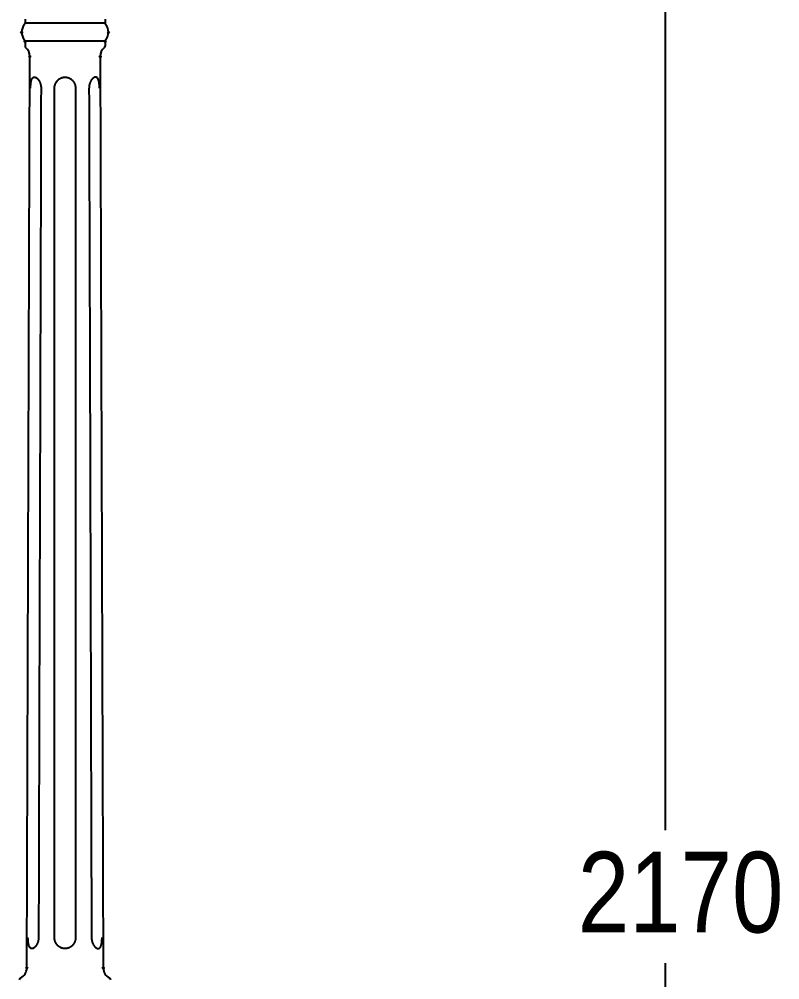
# Model space of a CAD drawing. Extents: x 0 to 129, y 0 to 366.
# Drawn here: x 43.1 to 129.3, y 170.7 to 279.5 of the extents above; entities that cross this region are included whole.
import ezdxf

# ---------------------------------------------------------------- set-up
doc = ezdxf.new("R2010")
doc.units = 0
doc.layers.add('LIVELLO_1', color=160, linetype='Continuous')
doc.styles.add('STD', font='txt')

# ---------------------------------------------------------------- blocks, each defined once
blk = doc.blocks.new('AI9-BLK1')
at = {"layer": 'LIVELLO_1', "color": 7}
for p, q in [((51.87, 159.98), (51.87, 4.19)), ((-20.63, 96.09), (-20.63, 95.63)), ((-11.57, 96.09), (-11.57, 95.63)), ((-11.57, 95.63), (-20.63, 95.63)), ((-11.57, 93.59), (-20.63, 93.59)), ((-20.63, 93.59), (-20.63, 93.03)), ((-11.57, 93.59), (-11.57, 93.03)), ((-20.43, -11.42), (-20.09, 91.88)), ((-12.11, 91.88), (-11.77, -11.42)), ((51.87, -10.86), (51.79, -160.39))]:
    blk.add_line(p, q, dxfattribs=at)
for centre, radius in [((-20.09, 91.84), 0.0699), ((-20.43, -11.42), 0.0731)]:
    blk.add_circle(centre, radius, dxfattribs=at)
for centre, major_axis, ratio in [((-21.02, 94.61), (0.071, 0), 0.975973), ((-20.63, 93.59), (0.0037, -0.0737), 0.976572), ((-11.57, 93.59), (0.0016, -0.0737), 0.977563), ((-11.18, 94.61), (0.071, 0), 0.976501), ((-12.11, 91.84), (0.071, 0), 0.97603), ((-11.77, -11.42), (0.0006, -0.0737), 0.977771)]:
    blk.add_ellipse(centre, major_axis=major_axis, ratio=ratio, dxfattribs=at)
for points in [[(-20.69, 95.48), (-21.13, 94.99), (-21.13, 94.24), (-20.69, 93.75)], [(-20.69, 95.48), (-20.65, 95.52), (-20.63, 95.58), (-20.63, 95.63)], [(-11.57, 95.63), (-11.57, 95.58), (-11.55, 95.52), (-11.51, 95.48)], [(-11.51, 93.75), (-11.07, 94.24), (-11.07, 94.99), (-11.51, 95.48)], [(-20.63, 93.59), (-20.63, 93.65), (-20.65, 93.7), (-20.69, 93.75)], [(-11.51, 93.75), (-11.55, 93.7), (-11.57, 93.65), (-11.57, 93.59)], [(-20.63, 93.03), (-20.63, 92.95), (-20.6, 92.89), (-20.55, 92.85)], [(-20.09, 91.88), (-20.09, 92.26), (-20.26, 92.61), (-20.55, 92.85)], [(-11.66, 92.85), (-11.94, 92.61), (-12.11, 92.26), (-12.11, 91.88)], [(-11.66, 92.85), (-11.6, 92.89), (-11.57, 92.95), (-11.57, 93.03)], [(-21.15, -12.54), (-20.72, -12.34), (-20.44, -11.9), (-20.43, -11.42)], [(-11.77, -11.42), (-11.77, -11.9), (-11.49, -12.34), (-11.05, -12.54)], [(-21.15, -12.54), (-21.24, -12.58), (-21.29, -12.66), (-21.29, -12.75)], [(-10.91, -12.75), (-10.91, -12.66), (-10.97, -12.58), (-11.05, -12.54)]]:
    blk.add_open_spline(points, degree=3, dxfattribs=at)
for points, knots in [([(-20.01, 88.26), (-20, 88.3), (-20, 88.35), (-20, 88.4), (-20, 88.44), (-20, 88.49), (-20, 88.53), (-20, 88.56), (-19.99, 88.59), (-19.99, 88.62), (-19.99, 88.65), (-19.99, 88.69), (-19.98, 88.72), (-19.98, 88.74), (-19.98, 88.77), (-19.98, 88.79), (-19.97, 88.8), (-19.97, 88.83), (-19.97, 88.85), (-19.97, 88.87), (-19.96, 88.89), (-19.96, 88.92), (-19.96, 88.94), (-19.95, 88.96), (-19.95, 88.98), (-19.95, 89), (-19.94, 89.02), (-19.94, 89.04), (-19.93, 89.06), (-19.93, 89.08), (-19.92, 89.1), (-19.92, 89.12), (-19.91, 89.14), (-19.91, 89.16), (-19.9, 89.17), (-19.9, 89.19), (-19.89, 89.21), (-19.89, 89.22), (-19.88, 89.24), (-19.88, 89.25), (-19.87, 89.27), (-19.86, 89.28), (-19.86, 89.3), (-19.85, 89.31), (-19.84, 89.32), (-19.84, 89.34), (-19.83, 89.35), (-19.82, 89.36), (-19.81, 89.37), (-19.81, 89.38), (-19.8, 89.39), (-19.79, 89.4), (-19.79, 89.41), (-19.78, 89.42), (-19.77, 89.43), (-19.76, 89.44), (-19.75, 89.44), (-19.75, 89.45), (-19.74, 89.46), (-19.73, 89.46), (-19.72, 89.47), (-19.71, 89.47), (-19.71, 89.48), (-19.7, 89.49), (-19.69, 89.49), (-19.68, 89.5), (-19.67, 89.5), (-19.66, 89.51), (-19.65, 89.51), (-19.64, 89.51), (-19.64, 89.52), (-19.63, 89.52), (-19.62, 89.52), (-19.61, 89.52), (-19.6, 89.52), (-19.59, 89.52), (-19.59, 89.52), (-19.56, 89.52), (-19.56, 89.52), (-19.56, 89.52), (-19.53, 89.52), (-19.53, 89.52), (-19.52, 89.52), (-19.51, 89.52), (-19.5, 89.52), (-19.49, 89.52), (-19.48, 89.51), (-19.47, 89.51), (-19.46, 89.51), (-19.45, 89.5), (-19.44, 89.5), (-19.43, 89.5), (-19.42, 89.49), (-19.41, 89.48), (-19.4, 89.48), (-19.39, 89.47), (-19.38, 89.47), (-19.37, 89.46), (-19.35, 89.46), (-19.34, 89.45), (-19.33, 89.44), (-19.32, 89.44), (-19.31, 89.43), (-19.3, 89.42), (-19.29, 89.41), (-19.28, 89.4), (-19.26, 89.39), (-19.25, 89.38), (-19.24, 89.37), (-19.23, 89.36), (-19.22, 89.35), (-19.21, 89.34), (-19.19, 89.32), (-19.18, 89.31), (-19.17, 89.3), (-19.16, 89.28), (-19.15, 89.27), (-19.14, 89.26), (-19.12, 89.24), (-19.11, 89.22), (-19.1, 89.21), (-19.09, 89.19), (-19.08, 89.17), (-19.07, 89.16), (-19.05, 89.14), (-19.04, 89.12), (-19.03, 89.1), (-19.02, 89.08), (-19.01, 89.06), (-19, 89.04), (-18.99, 89.02), (-18.98, 89), (-18.97, 88.98), (-18.96, 88.96), (-18.95, 88.94), (-18.94, 88.92), (-18.93, 88.89), (-18.92, 88.87), (-18.92, 88.85), (-18.91, 88.83), (-18.9, 88.81), (-18.9, 88.79), (-18.89, 88.77), (-18.88, 88.74), (-18.88, 88.72), (-18.87, 88.69), (-18.86, 88.66), (-18.85, 88.63), (-18.85, 88.59), (-18.84, 88.56), (-18.84, 88.53), (-18.83, 88.49), (-18.82, 88.44), (-18.82, 88.4), (-18.82, 88.35), (-18.82, 88.31), (-18.82, 88.26)], [0, 0, 0, 0, 1, 1, 1, 2, 2, 2, 3, 3, 3, 4, 4, 4, 5, 5, 5, 6, 6, 6, 7, 7, 7, 8, 8, 8, 9, 9, 9, 10, 10, 10, 11, 11, 11, 12, 12, 12, 13, 13, 13, 14, 14, 14, 15, 15, 15, 16, 16, 16, 17, 17, 17, 18, 18, 18, 19, 19, 19, 20, 20, 20, 21, 21, 21, 22, 22, 22, 23, 23, 23, 24, 24, 24, 25, 25, 25, 26, 26, 26, 27, 27, 27, 28, 28, 28, 29, 29, 29, 30, 30, 30, 31, 31, 31, 32, 32, 32, 33, 33, 33, 34, 34, 34, 35, 35, 35, 36, 36, 36, 37, 37, 37, 38, 38, 38, 39, 39, 39, 40, 40, 40, 41, 41, 41, 42, 42, 42, 43, 43, 43, 44, 44, 44, 45, 45, 45, 46, 46, 46, 47, 47, 47, 48, 48, 48, 49, 49, 49, 50, 50, 50, 51, 51, 51, 52, 52, 52, 52]), ([(-17.29, 88.26), (-17.29, 88.3), (-17.29, 88.35), (-17.29, 88.39), (-17.28, 88.43), (-17.27, 88.47), (-17.27, 88.51), (-17.26, 88.54), (-17.25, 88.57), (-17.25, 88.61), (-17.23, 88.63), (-17.23, 88.67), (-17.22, 88.69), (-17.21, 88.71), (-17.2, 88.74), (-17.2, 88.75), (-17.19, 88.78), (-17.18, 88.8), (-17.17, 88.82), (-17.16, 88.83), (-17.15, 88.86), (-17.14, 88.88), (-17.13, 88.9), (-17.11, 88.92), (-17.11, 88.94), (-17.09, 88.96), (-17.08, 88.98), (-17.07, 89), (-17.05, 89.02), (-17.04, 89.04), (-17.03, 89.06), (-17.01, 89.07), (-17, 89.09), (-16.99, 89.11), (-16.97, 89.13), (-16.96, 89.14), (-16.94, 89.16), (-16.93, 89.18), (-16.91, 89.19), (-16.89, 89.21), (-16.87, 89.22), (-16.86, 89.24), (-16.84, 89.25), (-16.83, 89.27), (-16.81, 89.28), (-16.79, 89.29), (-16.78, 89.31), (-16.76, 89.32), (-16.74, 89.33), (-16.72, 89.34), (-16.7, 89.35), (-16.68, 89.36), (-16.67, 89.37), (-16.65, 89.38), (-16.63, 89.39), (-16.62, 89.4), (-16.6, 89.41), (-16.58, 89.42), (-16.56, 89.43), (-16.55, 89.43), (-16.53, 89.44), (-16.51, 89.45), (-16.5, 89.45), (-16.48, 89.46), (-16.46, 89.47), (-16.44, 89.47), (-16.43, 89.47), (-16.41, 89.48), (-16.39, 89.49), (-16.36, 89.49), (-16.34, 89.5), (-16.32, 89.5), (-16.29, 89.51), (-16.26, 89.51), (-16.23, 89.52), (-16.2, 89.52), (-16.17, 89.52), (-16.13, 89.52), (-16.1, 89.52), (-16.07, 89.52), (-16.03, 89.52), (-16, 89.52), (-15.97, 89.52), (-15.94, 89.52), (-15.91, 89.51), (-15.89, 89.5), (-15.86, 89.5), (-15.84, 89.49), (-15.82, 89.49), (-15.79, 89.48), (-15.77, 89.47), (-15.75, 89.47), (-15.74, 89.47), (-15.72, 89.46), (-15.71, 89.45), (-15.69, 89.45), (-15.67, 89.44), (-15.66, 89.43), (-15.64, 89.43), (-15.62, 89.42), (-15.6, 89.41), (-15.59, 89.4), (-15.57, 89.39), (-15.55, 89.38), (-15.53, 89.37), (-15.52, 89.36), (-15.5, 89.35), (-15.48, 89.34), (-15.46, 89.33), (-15.45, 89.32), (-15.43, 89.31), (-15.41, 89.29), (-15.4, 89.28), (-15.38, 89.27), (-15.36, 89.25), (-15.34, 89.24), (-15.33, 89.22), (-15.31, 89.21), (-15.3, 89.19), (-15.28, 89.18), (-15.26, 89.16), (-15.25, 89.14), (-15.24, 89.13), (-15.22, 89.11), (-15.2, 89.09), (-15.19, 89.07), (-15.18, 89.06), (-15.16, 89.04), (-15.15, 89.02), (-15.13, 89), (-15.12, 88.98), (-15.11, 88.96), (-15.1, 88.94), (-15.09, 88.92), (-15.08, 88.9), (-15.06, 88.88), (-15.06, 88.86), (-15.04, 88.84), (-15.04, 88.82), (-15.02, 88.8), (-15.01, 88.78), (-15.01, 88.76), (-15, 88.74), (-14.99, 88.71), (-14.98, 88.69), (-14.97, 88.67), (-14.96, 88.63), (-14.96, 88.61), (-14.95, 88.57), (-14.94, 88.54), (-14.94, 88.51), (-14.93, 88.47), (-14.92, 88.43), (-14.92, 88.39), (-14.91, 88.35), (-14.91, 88.3), (-14.91, 88.26)], [0, 0, 0, 0, 1, 1, 1, 2, 2, 2, 3, 3, 3, 4, 4, 4, 5, 5, 5, 6, 6, 6, 7, 7, 7, 8, 8, 8, 9, 9, 9, 10, 10, 10, 11, 11, 11, 12, 12, 12, 13, 13, 13, 14, 14, 14, 15, 15, 15, 16, 16, 16, 17, 17, 17, 18, 18, 18, 19, 19, 19, 20, 20, 20, 21, 21, 21, 22, 22, 22, 23, 23, 23, 24, 24, 24, 25, 25, 25, 26, 26, 26, 27, 27, 27, 28, 28, 28, 29, 29, 29, 30, 30, 30, 31, 31, 31, 32, 32, 32, 33, 33, 33, 34, 34, 34, 35, 35, 35, 36, 36, 36, 37, 37, 37, 38, 38, 38, 39, 39, 39, 40, 40, 40, 41, 41, 41, 42, 42, 42, 43, 43, 43, 44, 44, 44, 45, 45, 45, 46, 46, 46, 47, 47, 47, 48, 48, 48, 49, 49, 49, 50, 50, 50, 51, 51, 51, 52, 52, 52, 52]), ([(-12.2, 88.26), (-12.2, 88.3), (-12.2, 88.35), (-12.2, 88.4), (-12.2, 88.44), (-12.2, 88.49), (-12.21, 88.53), (-12.21, 88.56), (-12.21, 88.59), (-12.21, 88.62), (-12.21, 88.65), (-12.22, 88.69), (-12.22, 88.72), (-12.22, 88.74), (-12.22, 88.77), (-12.23, 88.79), (-12.23, 88.81), (-12.23, 88.83), (-12.23, 88.85), (-12.24, 88.87), (-12.24, 88.89), (-12.24, 88.92), (-12.25, 88.94), (-12.25, 88.96), (-12.25, 88.98), (-12.26, 89), (-12.26, 89.02), (-12.27, 89.04), (-12.27, 89.06), (-12.27, 89.08), (-12.28, 89.1), (-12.28, 89.12), (-12.29, 89.14), (-12.3, 89.16), (-12.3, 89.17), (-12.3, 89.19), (-12.31, 89.21), (-12.32, 89.22), (-12.32, 89.24), (-12.33, 89.25), (-12.34, 89.27), (-12.34, 89.28), (-12.35, 89.3), (-12.35, 89.31), (-12.36, 89.32), (-12.37, 89.34), (-12.37, 89.35), (-12.38, 89.36), (-12.39, 89.37), (-12.39, 89.38), (-12.4, 89.39), (-12.41, 89.4), (-12.42, 89.41), (-12.43, 89.42), (-12.43, 89.43), (-12.44, 89.44), (-12.45, 89.44), (-12.46, 89.45), (-12.46, 89.46), (-12.47, 89.46), (-12.48, 89.47), (-12.49, 89.47), (-12.49, 89.48), (-12.5, 89.49), (-12.51, 89.49), (-12.52, 89.5), (-12.53, 89.5), (-12.54, 89.51), (-12.55, 89.51), (-12.56, 89.51), (-12.57, 89.52), (-12.58, 89.52), (-12.59, 89.52), (-12.59, 89.52), (-12.6, 89.52), (-12.61, 89.52), (-12.61, 89.52), (-12.64, 89.52), (-12.64, 89.52), (-12.64, 89.52), (-12.67, 89.52), (-12.67, 89.52), (-12.68, 89.52), (-12.69, 89.52), (-12.7, 89.52), (-12.71, 89.52), (-12.72, 89.51), (-12.73, 89.51), (-12.74, 89.51), (-12.75, 89.5), (-12.76, 89.5), (-12.77, 89.5), (-12.78, 89.49), (-12.8, 89.48), (-12.81, 89.48), (-12.82, 89.47), (-12.82, 89.47), (-12.84, 89.46), (-12.85, 89.46), (-12.86, 89.45), (-12.87, 89.44), (-12.88, 89.44), (-12.89, 89.43), (-12.91, 89.42), (-12.92, 89.41), (-12.93, 89.4), (-12.94, 89.39), (-12.95, 89.38), (-12.96, 89.37), (-12.97, 89.36), (-12.99, 89.35), (-13, 89.34), (-13.01, 89.32), (-13.02, 89.31), (-13.03, 89.3), (-13.04, 89.28), (-13.06, 89.27), (-13.07, 89.25), (-13.08, 89.24), (-13.09, 89.22), (-13.1, 89.21), (-13.12, 89.19), (-13.13, 89.17), (-13.14, 89.16), (-13.15, 89.14), (-13.16, 89.12), (-13.17, 89.1), (-13.18, 89.08), (-13.19, 89.06), (-13.2, 89.04), (-13.21, 89.02), (-13.22, 89), (-13.23, 88.98), (-13.24, 88.96), (-13.25, 88.94), (-13.26, 88.92), (-13.27, 88.89), (-13.28, 88.87), (-13.29, 88.85), (-13.29, 88.83), (-13.3, 88.81), (-13.31, 88.79), (-13.31, 88.77), (-13.32, 88.74), (-13.33, 88.72), (-13.33, 88.69), (-13.34, 88.66), (-13.35, 88.62), (-13.36, 88.59), (-13.36, 88.56), (-13.37, 88.53), (-13.37, 88.49), (-13.38, 88.44), (-13.38, 88.4), (-13.38, 88.35), (-13.38, 88.3), (-13.39, 88.26)], [0, 0, 0, 0, 1, 1, 1, 2, 2, 2, 3, 3, 3, 4, 4, 4, 5, 5, 5, 6, 6, 6, 7, 7, 7, 8, 8, 8, 9, 9, 9, 10, 10, 10, 11, 11, 11, 12, 12, 12, 13, 13, 13, 14, 14, 14, 15, 15, 15, 16, 16, 16, 17, 17, 17, 18, 18, 18, 19, 19, 19, 20, 20, 20, 21, 21, 21, 22, 22, 22, 23, 23, 23, 24, 24, 24, 25, 25, 25, 26, 26, 26, 27, 27, 27, 28, 28, 28, 29, 29, 29, 30, 30, 30, 31, 31, 31, 32, 32, 32, 33, 33, 33, 34, 34, 34, 35, 35, 35, 36, 36, 36, 37, 37, 37, 38, 38, 38, 39, 39, 39, 40, 40, 40, 41, 41, 41, 42, 42, 42, 43, 43, 43, 44, 44, 44, 45, 45, 45, 46, 46, 46, 47, 47, 47, 48, 48, 48, 49, 49, 49, 50, 50, 50, 51, 51, 51, 52, 52, 52, 52]), ([(-18.82, 88.26), (-18.86, 72.22), (-18.91, 56.19), (-18.96, 40.16), (-19.01, 24.12), (-19.05, 8.09), (-19.1, -7.95)], [0, 0, 0, 0, 1, 1, 1, 2, 2, 2, 2]), ([(-17.29, -7.95), (-17.29, -7.95), (-17.29, 40.16), (-17.29, 40.16), (-17.29, 56.19), (-17.29, 72.22), (-17.29, 88.26)], [0, 0, 0, 0, 1, 1, 1, 2, 2, 2, 2]), ([(-14.91, 88.26), (-14.91, 88.26), (-14.91, 40.16), (-14.91, 40.16), (-14.91, 24.12), (-14.91, 8.09), (-14.91, -7.95)], [0, 0, 0, 0, 1, 1, 1, 2, 2, 2, 2]), ([(-13.39, 88.26), (-13.34, 72.22), (-13.29, 56.19), (-13.24, 40.16), (-13.2, 24.12), (-13.15, 8.09), (-13.1, -7.95)], [0, 0, 0, 0, 1, 1, 1, 2, 2, 2, 2]), ([(-19.1, -7.95), (-19.1, -8), (-19.11, -8.04), (-19.11, -8.09), (-19.11, -8.13), (-19.12, -8.18), (-19.12, -8.22), (-19.13, -8.25), (-19.13, -8.28), (-19.14, -8.32), (-19.15, -8.35), (-19.16, -8.38), (-19.16, -8.41), (-19.17, -8.44), (-19.18, -8.46), (-19.18, -8.48), (-19.19, -8.5), (-19.2, -8.53), (-19.2, -8.54), (-19.21, -8.57), (-19.22, -8.59), (-19.23, -8.61), (-19.24, -8.63), (-19.25, -8.65), (-19.26, -8.67), (-19.27, -8.69), (-19.28, -8.72), (-19.29, -8.73), (-19.3, -8.75), (-19.31, -8.77), (-19.32, -8.79), (-19.33, -8.81), (-19.34, -8.83), (-19.35, -8.84), (-19.36, -8.86), (-19.37, -8.88), (-19.38, -8.9), (-19.39, -8.91), (-19.4, -8.92), (-19.42, -8.94), (-19.43, -8.95), (-19.44, -8.97), (-19.45, -8.98), (-19.46, -8.99), (-19.47, -9.01), (-19.48, -9.02), (-19.5, -9.03), (-19.51, -9.04), (-19.52, -9.05), (-19.53, -9.06), (-19.54, -9.08), (-19.55, -9.08), (-19.57, -9.1), (-19.58, -9.1), (-19.59, -9.11), (-19.6, -9.12), (-19.61, -9.13), (-19.62, -9.13), (-19.63, -9.14), (-19.64, -9.15), (-19.65, -9.15), (-19.66, -9.16), (-19.68, -9.17), (-19.69, -9.17), (-19.7, -9.18), (-19.71, -9.18), (-19.72, -9.19), (-19.73, -9.19), (-19.74, -9.2), (-19.75, -9.2), (-19.76, -9.2), (-19.77, -9.2), (-19.78, -9.21), (-19.79, -9.21), (-19.8, -9.21), (-19.81, -9.21), (-19.82, -9.21), (-19.83, -9.21), (-19.84, -9.21), (-19.85, -9.21), (-19.86, -9.21), (-19.87, -9.21), (-19.88, -9.21), (-19.89, -9.21), (-19.9, -9.21), (-19.91, -9.21), (-19.92, -9.21), (-19.93, -9.2), (-19.93, -9.2), (-19.94, -9.2), (-19.95, -9.19), (-19.96, -9.19), (-19.97, -9.19), (-19.98, -9.18), (-19.99, -9.18), (-20, -9.17), (-20.01, -9.16), (-20.01, -9.16), (-20.02, -9.15), (-20.03, -9.14), (-20.04, -9.14), (-20.05, -9.13), (-20.05, -9.12), (-20.06, -9.11), (-20.07, -9.1), (-20.08, -9.1), (-20.08, -9.08), (-20.09, -9.08), (-20.1, -9.06), (-20.11, -9.05), (-20.12, -9.04), (-20.12, -9.03), (-20.13, -9.02), (-20.14, -9), (-20.14, -8.99), (-20.15, -8.98), (-20.15, -8.96), (-20.16, -8.95), (-20.17, -8.93), (-20.17, -8.92), (-20.18, -8.9), (-20.19, -8.88), (-20.19, -8.87), (-20.2, -8.85), (-20.2, -8.83), (-20.21, -8.82), (-20.21, -8.8), (-20.22, -8.78), (-20.22, -8.76), (-20.23, -8.74), (-20.23, -8.72), (-20.23, -8.7), (-20.24, -8.68), (-20.24, -8.66), (-20.25, -8.63), (-20.25, -8.62), (-20.25, -8.59), (-20.26, -8.57), (-20.26, -8.55), (-20.26, -8.53), (-20.26, -8.5), (-20.27, -8.48), (-20.27, -8.46), (-20.28, -8.44), (-20.28, -8.42), (-20.28, -8.38), (-20.28, -8.36), (-20.28, -8.32), (-20.28, -8.29), (-20.29, -8.26), (-20.29, -8.22), (-20.29, -8.18), (-20.29, -8.14), (-20.29, -8.09), (-20.3, -8.05), (-20.3, -8), (-20.3, -7.95)], [0, 0, 0, 0, 1, 1, 1, 2, 2, 2, 3, 3, 3, 4, 4, 4, 5, 5, 5, 6, 6, 6, 7, 7, 7, 8, 8, 8, 9, 9, 9, 10, 10, 10, 11, 11, 11, 12, 12, 12, 13, 13, 13, 14, 14, 14, 15, 15, 15, 16, 16, 16, 17, 17, 17, 18, 18, 18, 19, 19, 19, 20, 20, 20, 21, 21, 21, 22, 22, 22, 23, 23, 23, 24, 24, 24, 25, 25, 25, 26, 26, 26, 27, 27, 27, 28, 28, 28, 29, 29, 29, 30, 30, 30, 31, 31, 31, 32, 32, 32, 33, 33, 33, 34, 34, 34, 35, 35, 35, 36, 36, 36, 37, 37, 37, 38, 38, 38, 39, 39, 39, 40, 40, 40, 41, 41, 41, 42, 42, 42, 43, 43, 43, 44, 44, 44, 45, 45, 45, 46, 46, 46, 47, 47, 47, 48, 48, 48, 49, 49, 49, 50, 50, 50, 51, 51, 51, 52, 52, 52, 52]), ([(-14.91, -7.95), (-14.91, -8), (-14.91, -8.05), (-14.91, -8.09), (-14.92, -8.13), (-14.92, -8.18), (-14.93, -8.22), (-14.94, -8.25), (-14.95, -8.29), (-14.96, -8.32), (-14.97, -8.35), (-14.98, -8.38), (-14.99, -8.41), (-15, -8.44), (-15.01, -8.46), (-15.01, -8.48), (-15.02, -8.5), (-15.04, -8.52), (-15.05, -8.54), (-15.06, -8.57), (-15.07, -8.59), (-15.08, -8.61), (-15.09, -8.63), (-15.11, -8.65), (-15.12, -8.67), (-15.13, -8.69), (-15.15, -8.72), (-15.16, -8.74), (-15.18, -8.76), (-15.19, -8.77), (-15.21, -8.8), (-15.22, -8.81), (-15.24, -8.83), (-15.26, -8.85), (-15.28, -8.86), (-15.29, -8.88), (-15.31, -8.9), (-15.33, -8.92), (-15.34, -8.93), (-15.36, -8.95), (-15.38, -8.96), (-15.4, -8.97), (-15.42, -8.99), (-15.44, -9), (-15.45, -9.02), (-15.48, -9.03), (-15.49, -9.04), (-15.51, -9.05), (-15.53, -9.06), (-15.55, -9.07), (-15.57, -9.08), (-15.58, -9.1), (-15.6, -9.1), (-15.63, -9.11), (-15.64, -9.12), (-15.66, -9.13), (-15.67, -9.13), (-15.69, -9.14), (-15.71, -9.15), (-15.73, -9.15), (-15.75, -9.16), (-15.77, -9.17), (-15.79, -9.17), (-15.82, -9.18), (-15.85, -9.19), (-15.87, -9.19), (-15.89, -9.2), (-15.93, -9.2), (-15.96, -9.21), (-15.99, -9.21), (-16.03, -9.21), (-16.07, -9.21), (-16.1, -9.21), (-16.14, -9.21), (-16.17, -9.21), (-16.21, -9.21), (-16.24, -9.21), (-16.28, -9.2), (-16.31, -9.2), (-16.33, -9.19), (-16.36, -9.19), (-16.38, -9.18), (-16.41, -9.17), (-16.43, -9.17), (-16.46, -9.16), (-16.47, -9.15), (-16.49, -9.15), (-16.51, -9.14), (-16.53, -9.13), (-16.54, -9.13), (-16.56, -9.12), (-16.58, -9.11), (-16.6, -9.1), (-16.62, -9.1), (-16.64, -9.08), (-16.65, -9.07), (-16.67, -9.06), (-16.69, -9.05), (-16.71, -9.04), (-16.73, -9.03), (-16.75, -9.02), (-16.77, -9), (-16.79, -8.99), (-16.81, -8.97), (-16.82, -8.96), (-16.84, -8.95), (-16.86, -8.93), (-16.88, -8.92), (-16.9, -8.9), (-16.91, -8.88), (-16.93, -8.86), (-16.95, -8.85), (-16.96, -8.83), (-16.98, -8.81), (-17, -8.79), (-17.01, -8.77), (-17.03, -8.76), (-17.04, -8.73), (-17.05, -8.72), (-17.07, -8.69), (-17.09, -8.67), (-17.1, -8.65), (-17.11, -8.63), (-17.13, -8.61), (-17.13, -8.59), (-17.15, -8.57), (-17.16, -8.54), (-17.17, -8.52), (-17.18, -8.5), (-17.19, -8.48), (-17.2, -8.46), (-17.21, -8.43), (-17.21, -8.41), (-17.22, -8.38), (-17.23, -8.35), (-17.24, -8.32), (-17.25, -8.28), (-17.26, -8.25), (-17.27, -8.22), (-17.27, -8.18), (-17.29, -8.13), (-17.29, -8.09), (-17.29, -8.05), (-17.29, -8), (-17.29, -7.95)], [0, 0, 0, 0, 1, 1, 1, 2, 2, 2, 3, 3, 3, 4, 4, 4, 5, 5, 5, 6, 6, 6, 7, 7, 7, 8, 8, 8, 9, 9, 9, 10, 10, 10, 11, 11, 11, 12, 12, 12, 13, 13, 13, 14, 14, 14, 15, 15, 15, 16, 16, 16, 17, 17, 17, 18, 18, 18, 19, 19, 19, 20, 20, 20, 21, 21, 21, 22, 22, 22, 23, 23, 23, 24, 24, 24, 25, 25, 25, 26, 26, 26, 27, 27, 27, 28, 28, 28, 29, 29, 29, 30, 30, 30, 31, 31, 31, 32, 32, 32, 33, 33, 33, 34, 34, 34, 35, 35, 35, 36, 36, 36, 37, 37, 37, 38, 38, 38, 39, 39, 39, 40, 40, 40, 41, 41, 41, 42, 42, 42, 43, 43, 43, 44, 44, 44, 45, 45, 45, 46, 46, 46, 47, 47, 47, 48, 48, 48, 48]), ([(-13.1, -7.95), (-13.1, -8), (-13.1, -8.04), (-13.09, -8.09), (-13.09, -8.13), (-13.09, -8.18), (-13.08, -8.22), (-13.07, -8.25), (-13.07, -8.28), (-13.06, -8.32), (-13.05, -8.35), (-13.05, -8.38), (-13.04, -8.41), (-13.03, -8.44), (-13.03, -8.46), (-13.02, -8.48), (-13.01, -8.5), (-13.01, -8.52), (-13, -8.54), (-12.99, -8.57), (-12.98, -8.59), (-12.97, -8.61), (-12.96, -8.63), (-12.96, -8.65), (-12.94, -8.67), (-12.93, -8.69), (-12.93, -8.71), (-12.92, -8.73), (-12.91, -8.75), (-12.9, -8.77), (-12.89, -8.79), (-12.87, -8.81), (-12.87, -8.83), (-12.85, -8.84), (-12.84, -8.86), (-12.83, -8.87), (-12.82, -8.89), (-12.81, -8.91), (-12.8, -8.92), (-12.79, -8.93), (-12.78, -8.95), (-12.77, -8.97), (-12.75, -8.98), (-12.74, -8.99), (-12.73, -9.01), (-12.72, -9.02), (-12.71, -9.03), (-12.7, -9.04), (-12.69, -9.05), (-12.67, -9.06), (-12.66, -9.07), (-12.65, -9.08), (-12.64, -9.1), (-12.63, -9.1), (-12.62, -9.11), (-12.6, -9.12), (-12.59, -9.13), (-12.58, -9.13), (-12.57, -9.14), (-12.56, -9.15), (-12.55, -9.15), (-12.54, -9.16), (-12.53, -9.17), (-12.52, -9.17), (-12.51, -9.18), (-12.49, -9.18), (-12.48, -9.19), (-12.47, -9.19), (-12.47, -9.2), (-12.45, -9.2), (-12.44, -9.2), (-12.43, -9.2), (-12.42, -9.21), (-12.41, -9.21), (-12.4, -9.21), (-12.39, -9.21), (-12.38, -9.21), (-12.37, -9.21), (-12.36, -9.21), (-12.35, -9.21), (-12.34, -9.21), (-12.33, -9.21), (-12.32, -9.21), (-12.32, -9.21), (-12.3, -9.21), (-12.3, -9.21), (-12.29, -9.21), (-12.27, -9.2), (-12.27, -9.2), (-12.26, -9.2), (-12.25, -9.19), (-12.24, -9.19), (-12.23, -9.19), (-12.22, -9.18), (-12.21, -9.18), (-12.21, -9.17), (-12.2, -9.16), (-12.19, -9.16), (-12.18, -9.15), (-12.17, -9.14), (-12.16, -9.14), (-12.15, -9.13), (-12.15, -9.12), (-12.14, -9.11), (-12.13, -9.1), (-12.13, -9.1), (-12.11, -9.08), (-12.11, -9.08), (-12.1, -9.06), (-12.1, -9.05), (-12.09, -9.04), (-12.08, -9.03), (-12.07, -9.02), (-12.07, -9), (-12.06, -8.99), (-12.05, -8.98), (-12.05, -8.96), (-12.04, -8.95), (-12.03, -8.93), (-12.03, -8.92), (-12.02, -8.9), (-12.02, -8.88), (-12.01, -8.87), (-12.01, -8.85), (-12, -8.83), (-12, -8.82), (-11.99, -8.8), (-11.99, -8.78), (-11.98, -8.76), (-11.98, -8.74), (-11.97, -8.72), (-11.97, -8.7), (-11.96, -8.68), (-11.96, -8.66), (-11.96, -8.63), (-11.95, -8.61), (-11.95, -8.59), (-11.94, -8.57), (-11.94, -8.55), (-11.94, -8.53), (-11.94, -8.5), (-11.93, -8.48), (-11.93, -8.46), (-11.93, -8.44), (-11.93, -8.42), (-11.93, -8.38), (-11.92, -8.36), (-11.92, -8.32), (-11.92, -8.29), (-11.92, -8.26), (-11.92, -8.22), (-11.91, -8.18), (-11.91, -8.14), (-11.91, -8.09), (-11.91, -8.09), (-11.91, -7.95), (-11.91, -7.95)], [0, 0, 0, 0, 1, 1, 1, 2, 2, 2, 3, 3, 3, 4, 4, 4, 5, 5, 5, 6, 6, 6, 7, 7, 7, 8, 8, 8, 9, 9, 9, 10, 10, 10, 11, 11, 11, 12, 12, 12, 13, 13, 13, 14, 14, 14, 15, 15, 15, 16, 16, 16, 17, 17, 17, 18, 18, 18, 19, 19, 19, 20, 20, 20, 21, 21, 21, 22, 22, 22, 23, 23, 23, 24, 24, 24, 25, 25, 25, 26, 26, 26, 27, 27, 27, 28, 28, 28, 29, 29, 29, 30, 30, 30, 31, 31, 31, 32, 32, 32, 33, 33, 33, 34, 34, 34, 35, 35, 35, 36, 36, 36, 37, 37, 37, 38, 38, 38, 39, 39, 39, 40, 40, 40, 41, 41, 41, 42, 42, 42, 43, 43, 43, 44, 44, 44, 45, 45, 45, 46, 46, 46, 47, 47, 47, 48, 48, 48, 49, 49, 49, 50, 50, 50, 51, 51, 51, 52, 52, 52, 52])]:
    blk.add_open_spline(points, degree=3, knots=knots, dxfattribs=at)
at = {"layer": 'LIVELLO_1', "color": 7, "insert": (41.99, 1.75), "char_height": 9.1399, "attachment_point": 1, "style": 'STD'}
blk.add_mtext('\\fArial Narrow|b0|i0;\\H9.1399;\\C7;2170', dxfattribs=at)

msp = doc.modelspace()

# ---------------------------------------------------------------- block references
at = {"layer": 'LIVELLO_1', "color": 7}
msp.add_blockref('AI9-BLK1', (64.394519, 183.446598), dxfattribs=at)

doc.saveas('drawing.dxf')
